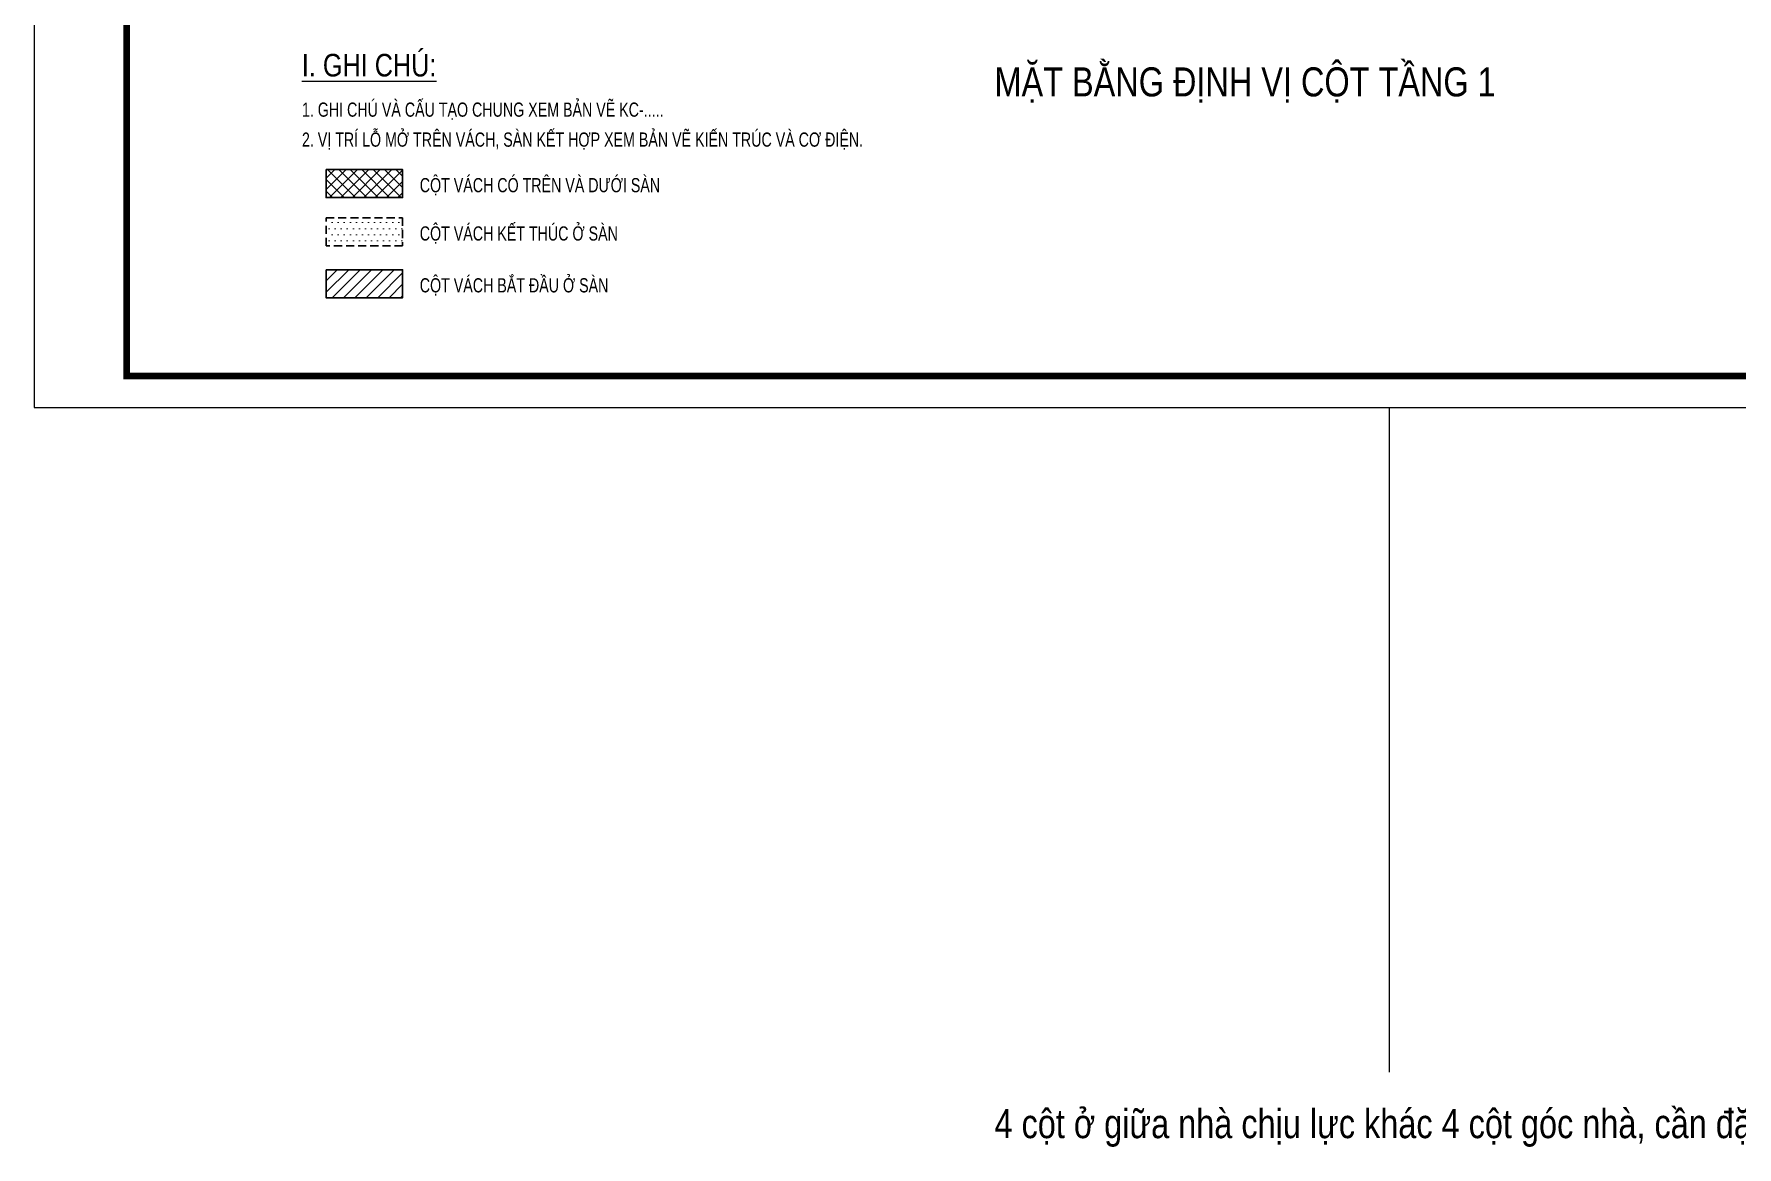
# Model space of a CAD drawing. Header units: millimetres. Extents: x -6636 to 35364, y -21533 to 19617.
# Drawn here: x -6636 to 19755, y -21533 to -4298 of the extents above; entities that cross this region are included whole.
import ezdxf
from ezdxf.enums import TextEntityAlignment as Align

# ---------------------------------------------------------------- set-up
doc = ezdxf.new("R2010")
doc.units = ezdxf.units.MM
doc.header["$MEASUREMENT"] = 0
doc.linetypes.add('HIDDEN', pattern=[0.375, 0.25, -0.125])
doc.layers.get('DEFPOINTS').update_dxf_attribs({"color": 87})
for name, color, linetype in [('06.TEXT', 2, 'Continuous'), ('08.TEXTBEAM', 2, 'Continuous'), ('10.HATCH', 9, 'Continuous')]:
    doc.layers.add(name, color=color, linetype=linetype)
doc.layers.add('Defpoint', color=7, linetype='Continuous', plot=False)
for name, color, linetype, lineweight in [('S-COLS-RCON', 4, 'Continuous', 30), ('S-HTCH-CROS', 251, 'Continuous', 5), ('S-HTCH-DOTS', 1, 'Continuous', 15), ('Xref khung ten  A3 TKCS$0$A-KY HIEU', 34, 'Continuous', 20)]:
    doc.layers.add(name, color=color, linetype=linetype, lineweight=lineweight)
doc.styles.add('ARIAL', font='arial.ttf', dxfattribs={"width": 0.6})
doc.styles.add('SMTEXT', font='3t-unicode.shx', dxfattribs={"width": 0.75})

# ---------------------------------------------------------------- blocks, each defined once
blk = doc.blocks.new('Xref khung ten  A3 TKCS')
at = {"layer": 'DEFPOINTS', "color": 125}
blk.add_lwpolyline([(-57730.37, -13938.76), (-57310.37, -13938.76), (-57310.37, -13641.76), (-57730.37, -13641.76)], close=True, dxfattribs=at)
at = {"layer": 'Xref khung ten  A3 TKCS$0$A-KY HIEU', "color": 0, "const_width": 1.02}
blk.add_lwpolyline([(-57716.02, -13933.85), (-57716.02, -13646.66), (-57315.38, -13646.66), (-57315.38, -13933.85)], close=True, dxfattribs=at)

msp = doc.modelspace()

# ---------------------------------------------------------------- hatches: boundary and pattern name
at = {"layer": '10.HATCH'}
h = msp.add_hatch(dxfattribs=at)
h.set_pattern_fill('ANSI37', color=256, scale=1000)
h.paths.add_polyline_path([(-2109.3, -6396.1), (-925.4, -6396.1), (-925.4, -6829.9), (-2109.3, -6829.9)])
at = {"layer": 'S-HTCH-CROS'}
h = msp.add_hatch(dxfattribs=at)
h.set_pattern_fill('ANSI31', color=256, scale=1000)
h.paths.add_polyline_path([(-2109.3, -7947.1), (-925.4, -7947.1), (-925.4, -8380.9), (-2109.3, -8380.9)])
at = {"layer": 'S-HTCH-DOTS'}
h = msp.add_hatch(dxfattribs=at)
h.set_pattern_fill('DOTS', color=256, scale=1500)
h.paths.add_polyline_path([(-2109.3, -7144.1), (-925.4, -7144.1), (-925.4, -7578), (-2109.3, -7578)])

# ---------------------------------------------------------------- linework, layer by layer
at = {"layer": 'Defpoint', "color": 6}
msp.add_line((14364.1, -10083), (14364.1, -20378), dxfattribs=at)
at = {"layer": 'S-COLS-RCON', "elevation": 405331.3}
for points in [[(-2109.3, -6396.1), (-925.4, -6396.1), (-925.4, -6829.9), (-2109.3, -6829.9)], [(-2109.3, -7947.1), (-925.4, -7947.1), (-925.4, -8380.9), (-2109.3, -8380.9)]]:
    msp.add_lwpolyline(points, close=True, dxfattribs=at)
at = {"layer": 'S-COLS-RCON', "linetype": 'HIDDEN', "ltscale": 500, "elevation": 405331.3}
msp.add_lwpolyline([(-2109.3, -7144.1), (-925.4, -7144.1), (-925.4, -7578), (-2109.3, -7578)], close=True, dxfattribs=at)

# ---------------------------------------------------------------- block references
at = {"layer": '08.TEXTBEAM', "xscale": 100, "yscale": 100, "zscale": 100}
msp.add_blockref('Xref khung ten  A3 TKCS', (5766400.8, 1383792.6), dxfattribs=at)

# ---------------------------------------------------------------- texts
at = {"layer": '06.TEXT', "color": 4, "style": 'ARIAL', "width": 0.8}
for s, height, p in [('%%UI. GHI CHÚ:', 350, (-2486.1, -4954.8, 405331.3)), ('MẶT BẰNG ĐỊNH VỊ CỘT TẦNG 1', 450, (8248.6, -5263.5))]:
    msp.add_text(s, height=height, dxfattribs=at).set_placement(p)
at = {"layer": '06.TEXT', "style": 'SMTEXT', "width": 0.75}
for s, p in [('1. GHI CHÚ VÀ CẤU TẠO CHUNG XEM BẢN VẼ KC-.....', (-2484, -5468.1)), ('2. VỊ TRÍ LỖ MỞ TRÊN VÁCH, SÀN KẾT HỢP XEM BẢN VẼ KIẾN TRÚC VÀ CƠ ĐIỆN.', (-2484, -5932.2)), ('CỘT VÁCH CÓ TRÊN VÀ DƯỚI SÀN', (-658.2, -6638)), ('CỘT VÁCH KẾT THÚC Ở SÀN', (-658.2, -7386.1)), ('CỘT VÁCH BẮT ĐẦU Ở SÀN', (-658.2, -8189))]:
    msp.add_text(s, height=220, dxfattribs=at).set_placement(p, align=Align.MIDDLE_LEFT)
at = {"layer": '06.TEXT', "color": 6, "style": 'ARIAL', "width": 0.8}
msp.add_text('4 cột ở giữa nhà chịu lực khác 4 cột góc nhà, cần đặt tên riêng', height=450, dxfattribs=at).set_placement((8248.6, -21397.7))

doc.saveas('drawing.dxf')
